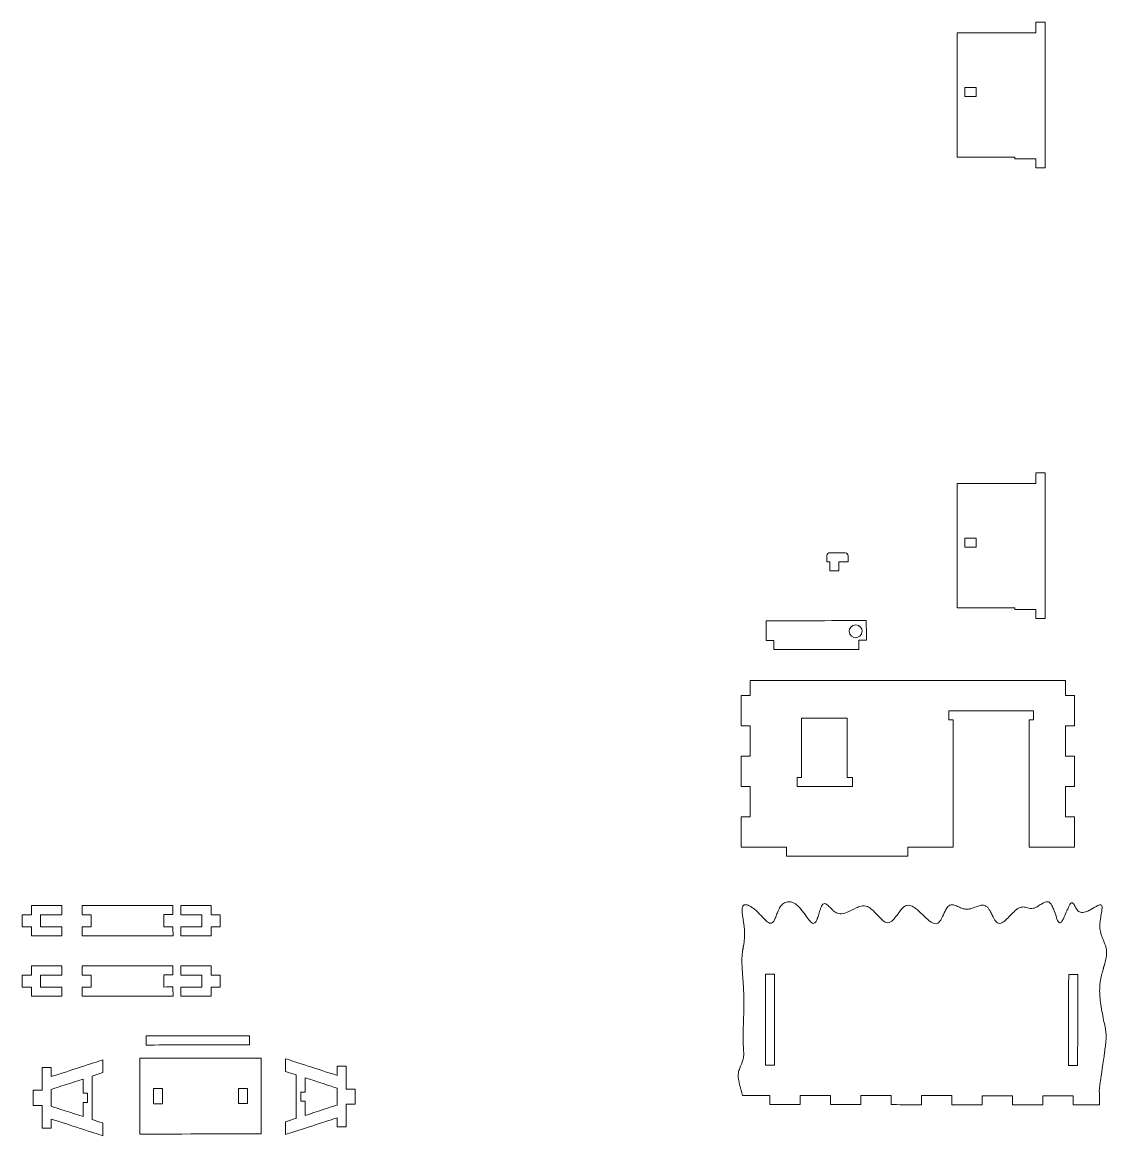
# Model space of a CAD drawing. Header units: millimetres. Extents: x -5059 to 5976, y -2595 to 3315.
# Drawn here: x 2700 to 3416, y 2581 to 3315 of the extents above; entities that cross this region are included whole.
import ezdxf

# ---------------------------------------------------------------- set-up
doc = ezdxf.new("R2010")
doc.units = ezdxf.units.MM
doc.header["$MEASUREMENT"] = 0
doc.layers.add('Make2D$visible$lines', color=7, linetype='Continuous')

msp = doc.modelspace()

# ---------------------------------------------------------------- linework, layer by layer
at = {"layer": 'Make2D$visible$lines', "color": 18, "lineweight": 9}
for points in [[(3368.9168, 3307.922), (3368.9168, 3310.2553), (3368.9168, 3313.7553), (3368.9168, 3314.922)], [(3368.9168, 3314.922), (3370.9129, 3314.922), (3373.907, 3314.922), (3374.905, 3314.922)], [(3374.9168, 3218.922), (3374.9168, 3250.922), (3374.9168, 3298.922), (3374.9168, 3314.922)], [(3368.9051, 3307.922), (3351.5757, 3307.922), (3325.5816, 3307.922), (3316.9169, 3307.922)], [(3316.9169, 3307.922), (3316.9169, 3280.5887), (3316.9169, 3239.5887), (3316.9169, 3225.922)], [(3329.5229, 3271.922), (3326.9876, 3271.922), (3323.1846, 3271.922), (3321.9169, 3271.922)], [(3321.9169, 3271.922), (3321.9169, 3269.922), (3321.9169, 3266.922), (3321.9169, 3265.922)], [(3329.5346, 3265.922), (3329.5346, 3267.922), (3329.5346, 3270.922), (3329.5346, 3271.922)], [(3321.9169, 3265.922), (3324.4522, 3265.922), (3328.2552, 3265.922), (3329.5229, 3265.922)], [(3316.9169, 3225.922), (3329.5796, 3225.922), (3348.5737, 3225.922), (3354.9051, 3225.922)], [(3354.9169, 3224.922), (3354.9169, 3225.2553), (3354.9169, 3225.7553), (3354.9169, 3225.922)], [(3368.9051, 3224.922), (3364.2423, 3224.922), (3357.2482, 3224.922), (3354.9169, 3224.922)], [(3368.9168, 3218.922), (3368.9168, 3220.922), (3368.9168, 3223.922), (3368.9168, 3224.922)], [(3374.905, 3218.922), (3372.909, 3218.922), (3369.9149, 3218.922), (3368.9168, 3218.922)], [(3368.9168, 3010.7222), (3368.9168, 3013.0555), (3368.9168, 3016.5555), (3368.9168, 3017.7222)], [(3368.9168, 3017.7222), (3370.9129, 3017.7222), (3373.907, 3017.7222), (3374.905, 3017.7222)], [(3374.9168, 2921.7222), (3374.9168, 2953.7222), (3374.9168, 3001.7222), (3374.9168, 3017.7222)], [(3368.9051, 3010.7222), (3351.5757, 3010.7222), (3325.5816, 3010.7222), (3316.9169, 3010.7222)], [(3316.9169, 3010.7222), (3316.9169, 2983.3888), (3316.9169, 2942.3888), (3316.9169, 2928.7222)], [(3329.5229, 2974.7222), (3326.9876, 2974.7222), (3323.1846, 2974.7222), (3321.9169, 2974.7222)], [(3321.9169, 2974.7222), (3321.9169, 2972.7222), (3321.9169, 2969.7222), (3321.9169, 2968.7222)], [(3329.5346, 2968.7222), (3329.5346, 2970.7222), (3329.5346, 2973.7222), (3329.5346, 2974.7222)], [(3321.9169, 2968.7222), (3324.4522, 2968.7222), (3328.2552, 2968.7222), (3329.5229, 2968.7222)], [(3230.949, 2963.0369), (3230.9464, 2964.3703), (3232.2784, 2965.0395), (3232.945, 2965.0408)], [(3230.949, 2963.0369), (3230.9516, 2961.7036), (3230.9555, 2959.7036), (3230.9568, 2959.0369)], [(3242.945, 2965.0605), (3239.6117, 2965.0539), (3234.6117, 2965.0441), (3232.945, 2965.0408)], [(3242.945, 2965.0605), (3244.2784, 2965.0631), (3244.9476, 2963.731), (3244.9489, 2963.0644)], [(3244.9568, 2959.0644), (3244.9542, 2960.3977), (3244.9503, 2962.3977), (3244.9489, 2963.0644)], [(3230.9568, 2959.0369), (3231.6235, 2959.0382), (3232.6235, 2959.0402), (3232.9568, 2959.0409)], [(3232.9568, 2959.0409), (3232.9607, 2957.0409), (3232.9666, 2954.0409), (3232.9686, 2953.0409)], [(3232.9686, 2953.0409), (3234.9686, 2953.0448), (3237.9686, 2953.0507), (3238.9686, 2953.0526)], [(3238.9568, 2959.0526), (3240.9568, 2959.0565), (3243.9568, 2959.0624), (3244.9568, 2959.0644)], [(3238.9686, 2953.0526), (3238.9646, 2955.0526), (3238.9588, 2958.0526), (3238.9568, 2959.0526)], [(3316.9169, 2928.7222), (3329.5796, 2928.7222), (3348.5737, 2928.7222), (3354.9051, 2928.7222)], [(3354.9169, 2927.7222), (3354.9169, 2928.0555), (3354.9169, 2928.5555), (3354.9169, 2928.7222)], [(3368.9051, 2927.7222), (3364.2423, 2927.7222), (3357.2482, 2927.7222), (3354.9169, 2927.7222)], [(3368.9168, 2921.7222), (3368.9168, 2923.7222), (3368.9168, 2926.7222), (3368.9168, 2927.7222)], [(3257.005, 2920.3257), (3235.0051, 2920.2825), (3202.0051, 2920.2178), (3191.0052, 2920.1962)], [(3191.0052, 2920.1962), (3191.0137, 2915.8629), (3191.0264, 2909.3629), (3191.0307, 2907.1962)], [(3257.0305, 2907.3257), (3257.022, 2911.659), (3257.0093, 2918.159), (3257.005, 2920.3257)], [(3374.905, 2921.7222), (3372.909, 2921.7222), (3369.9149, 2921.7222), (3368.9168, 2921.7222)], [(3191.0307, 2907.1962), (3192.6973, 2907.1995), (3195.1973, 2907.2044), (3196.0306, 2907.2061)], [(3196.0306, 2907.2061), (3196.0346, 2905.2061), (3196.0405, 2902.2061), (3196.0424, 2901.2061)], [(3196.0424, 2901.2061), (3214.709, 2901.2427), (3242.709, 2901.2976), (3252.0423, 2901.3159)], [(3252.0305, 2907.3159), (3253.6972, 2907.3192), (3256.1972, 2907.3241), (3257.0305, 2907.3257)], [(3252.0423, 2901.3159), (3252.0384, 2903.3159), (3252.0325, 2906.3159), (3252.0305, 2907.3159)], [(3180.3461, 2870.862), (3180.3461, 2874.1953), (3180.3461, 2879.1953), (3180.3461, 2880.862)], [(3180.3461, 2880.862), (3249.6753, 2880.862), (3353.6693, 2880.862), (3388.3339, 2880.862)], [(3388.3457, 2880.862), (3388.3457, 2877.5286), (3388.3457, 2872.5286), (3388.3457, 2870.862)], [(3174.3461, 2870.862), (3176.3461, 2870.862), (3179.3461, 2870.862), (3180.3461, 2870.862)], [(3174.3461, 2850.862), (3174.3461, 2857.5286), (3174.3461, 2867.5286), (3174.3461, 2870.862)], [(3388.3457, 2870.862), (3390.3457, 2870.862), (3393.3457, 2870.862), (3394.3457, 2870.862)], [(3394.3457, 2870.862), (3394.3457, 2864.1953), (3394.3457, 2854.1953), (3394.3457, 2850.862)], [(3367.3457, 2860.862), (3348.6791, 2860.862), (3320.6791, 2860.862), (3311.3458, 2860.862)], [(3311.3458, 2860.862), (3311.3458, 2858.862), (3311.3458, 2855.862), (3311.3458, 2854.862)], [(3367.3457, 2854.862), (3367.3457, 2856.862), (3367.3457, 2859.862), (3367.3457, 2860.862)], [(3180.3461, 2850.862), (3178.3461, 2850.862), (3175.3461, 2850.862), (3174.3461, 2850.862)], [(3180.3461, 2830.862), (3180.3461, 2837.5286), (3180.3461, 2847.5286), (3180.3461, 2850.862)], [(3244.3342, 2855.862), (3234.3381, 2855.862), (3219.344, 2855.862), (3214.346, 2855.862)], [(3214.346, 2855.862), (3214.346, 2842.862), (3214.346, 2823.362), (3214.346, 2816.862)], [(3244.3459, 2816.862), (3244.3459, 2829.862), (3244.3459, 2849.362), (3244.3459, 2855.862)], [(3311.3458, 2854.862), (3312.3458, 2854.862), (3313.8458, 2854.862), (3314.3458, 2854.862)], [(3314.3458, 2854.862), (3314.3458, 2826.862), (3314.3458, 2784.862), (3314.3458, 2770.862)], [(3364.3457, 2770.862), (3364.3457, 2798.862), (3364.3457, 2840.862), (3364.3457, 2854.862)], [(3364.3457, 2854.862), (3365.3457, 2854.862), (3366.8457, 2854.862), (3367.3457, 2854.862)], [(3394.3339, 2850.862), (3392.3378, 2850.862), (3389.3437, 2850.862), (3388.3457, 2850.862)], [(3388.3457, 2850.862), (3388.3457, 2844.1953), (3388.3457, 2834.1953), (3388.3457, 2830.862)], [(3174.3461, 2830.862), (3176.3461, 2830.862), (3179.3461, 2830.862), (3180.3461, 2830.862)], [(3174.3461, 2810.862), (3174.3461, 2817.5286), (3174.3461, 2827.5286), (3174.3461, 2830.862)], [(3388.3457, 2830.862), (3390.3457, 2830.862), (3393.3457, 2830.862), (3394.3457, 2830.862)], [(3394.3457, 2830.862), (3394.3457, 2824.1953), (3394.3457, 2814.1953), (3394.3457, 2810.862)], [(3211.346, 2816.862), (3211.346, 2814.862), (3211.346, 2811.862), (3211.346, 2810.862)], [(3214.3342, 2816.862), (3213.3382, 2816.862), (3211.844, 2816.862), (3211.346, 2816.862)], [(3247.8899, 2816.862), (3246.7086, 2816.862), (3244.9366, 2816.862), (3244.3459, 2816.862)], [(3247.9016, 2810.862), (3247.9016, 2812.862), (3247.9016, 2815.862), (3247.9016, 2816.862)], [(3180.3461, 2810.862), (3178.3461, 2810.862), (3175.3461, 2810.862), (3174.3461, 2810.862)], [(3180.3461, 2790.862), (3180.3461, 2797.5286), (3180.3461, 2807.5286), (3180.3461, 2810.862)], [(3211.346, 2810.862), (3223.5273, 2810.862), (3241.7992, 2810.862), (3247.8899, 2810.862)], [(3394.3339, 2810.862), (3392.3378, 2810.862), (3389.3437, 2810.862), (3388.3457, 2810.862)], [(3388.3457, 2810.862), (3388.3457, 2804.1953), (3388.3457, 2794.1953), (3388.3457, 2790.862)], [(3174.3461, 2790.862), (3176.3461, 2790.862), (3179.3461, 2790.862), (3180.3461, 2790.862)], [(3174.3461, 2770.862), (3174.3461, 2777.5286), (3174.3461, 2787.5286), (3174.3461, 2790.862)], [(3388.3457, 2790.862), (3390.3457, 2790.862), (3393.3457, 2790.862), (3394.3457, 2790.862)], [(3394.3457, 2790.862), (3394.3457, 2784.1953), (3394.3457, 2774.1953), (3394.3457, 2770.862)], [(3204.346, 2770.862), (3194.346, 2770.862), (3179.3461, 2770.862), (3174.3461, 2770.862)], [(3204.346, 2764.862), (3204.346, 2766.862), (3204.346, 2769.862), (3204.346, 2770.862)], [(3284.3459, 2770.862), (3284.3459, 2768.862), (3284.3459, 2765.862), (3284.3459, 2764.862)], [(3314.3458, 2770.862), (3304.3458, 2770.862), (3289.3459, 2770.862), (3284.3459, 2770.862)], [(3394.3339, 2770.862), (3384.3378, 2770.862), (3369.3437, 2770.862), (3364.3457, 2770.862)], [(3284.3459, 2764.862), (3257.6792, 2764.862), (3217.6793, 2764.862), (3204.346, 2764.862)], [(2726.1117, 2732.352), (2719.4451, 2732.352), (2709.4451, 2732.352), (2706.1117, 2732.352)], [(2706.1117, 2732.352), (2706.1117, 2730.352), (2706.1117, 2727.352), (2706.1117, 2726.352)], [(2726.1117, 2726.352), (2726.1117, 2728.352), (2726.1117, 2731.352), (2726.1117, 2732.352)], [(2799.5337, 2732.4579), (2779.5338, 2732.4186), (2749.5338, 2732.3598), (2739.5338, 2732.3402)], [(2739.5338, 2732.3402), (2739.5378, 2730.3402), (2739.5436, 2727.3402), (2739.5456, 2726.3402)], [(2799.5455, 2726.4579), (2799.5416, 2728.4579), (2799.5357, 2731.4579), (2799.5337, 2732.4579)], [(2804.6604, 2726.352), (2804.6604, 2728.352), (2804.6604, 2731.352), (2804.6604, 2732.352)], [(2804.6604, 2732.352), (2811.327, 2732.352), (2821.327, 2732.352), (2824.6604, 2732.352)], [(2824.6604, 2732.352), (2824.6604, 2730.352), (2824.6604, 2727.352), (2824.6604, 2726.352)], [(2706.1117, 2726.352), (2704.1117, 2726.352), (2701.1117, 2726.352), (2700.1117, 2726.352)], [(2700.1117, 2726.352), (2700.1117, 2723.6853), (2700.1117, 2719.6853), (2700.1117, 2718.352)], [(2712.1117, 2718.352), (2712.1117, 2721.0186), (2712.1117, 2725.0186), (2712.1117, 2726.352)], [(2712.1117, 2726.352), (2716.7784, 2726.352), (2723.7784, 2726.352), (2726.1117, 2726.352)], [(2745.5456, 2726.352), (2743.5456, 2726.348), (2740.5456, 2726.3422), (2739.5456, 2726.3402)], [(2745.5613, 2718.352), (2745.556, 2721.0186), (2745.5482, 2725.0186), (2745.5456, 2726.352)], [(2799.5455, 2726.4579), (2797.5455, 2726.454), (2794.5455, 2726.4481), (2793.5455, 2726.4461)], [(2793.5455, 2726.4461), (2793.5507, 2723.7795), (2793.5586, 2719.7795), (2793.5612, 2718.4461)], [(2818.6604, 2726.352), (2813.9937, 2726.352), (2806.9937, 2726.352), (2804.6604, 2726.352)], [(2818.6604, 2718.352), (2818.6604, 2721.0186), (2818.6604, 2725.0186), (2818.6604, 2726.352)], [(2824.6604, 2726.352), (2826.6604, 2726.352), (2829.6604, 2726.352), (2830.6604, 2726.352)], [(2830.6604, 2726.352), (2830.6604, 2723.6853), (2830.6604, 2719.6853), (2830.6604, 2718.352)], [(2700.1117, 2718.352), (2702.1117, 2718.352), (2705.1117, 2718.352), (2706.1117, 2718.352)], [(2706.1117, 2718.352), (2706.1117, 2716.352), (2706.1117, 2713.352), (2706.1117, 2712.352)], [(2726.1117, 2718.352), (2721.4451, 2718.352), (2714.4451, 2718.352), (2712.1117, 2718.352)], [(2726.1117, 2712.352), (2726.1117, 2714.352), (2726.1117, 2717.352), (2726.1117, 2718.352)], [(2739.5613, 2718.3402), (2741.5613, 2718.3441), (2744.5613, 2718.35), (2745.5613, 2718.352)], [(2739.5613, 2718.3402), (2739.5652, 2716.3402), (2739.5711, 2713.3402), (2739.5731, 2712.3402)], [(2793.5612, 2718.4461), (2795.5612, 2718.45), (2798.5612, 2718.4559), (2799.5612, 2718.4579)], [(2799.5729, 2712.4579), (2799.569, 2714.4579), (2799.5631, 2717.4579), (2799.5612, 2718.4579)], [(2804.6604, 2712.352), (2804.6604, 2714.352), (2804.6604, 2717.352), (2804.6604, 2718.352)], [(2804.6604, 2718.352), (2809.327, 2718.352), (2816.327, 2718.352), (2818.6604, 2718.352)], [(2830.6604, 2718.352), (2828.6604, 2718.352), (2825.6604, 2718.352), (2824.6604, 2718.352)], [(2824.6604, 2718.352), (2824.6604, 2716.352), (2824.6604, 2713.352), (2824.6604, 2712.352)], [(2706.1117, 2712.352), (2712.7784, 2712.352), (2722.7784, 2712.352), (2726.1117, 2712.352)], [(2739.5731, 2712.3402), (2759.573, 2712.3795), (2789.573, 2712.4383), (2799.5729, 2712.4579)], [(2824.6604, 2712.352), (2817.9937, 2712.352), (2807.9937, 2712.352), (2804.6604, 2712.352)], [(3175.4171, 2702.4001), (3175.674, 2703.8841), (3176.0553, 2706.1108), (3176.1817, 2706.8532)], [(3175.9938, 2705.7176), (3175.7941, 2704.6131), (3175.5095, 2702.9537), (3175.4171, 2702.4001)], [(2726.1117, 2692.576), (2719.4451, 2692.576), (2709.4451, 2692.576), (2706.1117, 2692.576)], [(2706.1117, 2692.576), (2706.1117, 2690.576), (2706.1117, 2687.576), (2706.1117, 2686.576)], [(2726.1117, 2686.576), (2726.1117, 2688.576), (2726.1117, 2691.576), (2726.1117, 2692.576)], [(2799.5337, 2692.6819), (2779.5338, 2692.6427), (2749.5338, 2692.5838), (2739.5338, 2692.5642)], [(2739.5338, 2692.5642), (2739.5378, 2690.5642), (2739.5436, 2687.5642), (2739.5456, 2686.5642)], [(2799.5455, 2686.6819), (2799.5416, 2688.6819), (2799.5357, 2691.6819), (2799.5337, 2692.6819)], [(2804.6604, 2686.576), (2804.6604, 2688.576), (2804.6604, 2691.576), (2804.6604, 2692.576)], [(2804.6604, 2692.576), (2811.327, 2692.576), (2821.327, 2692.576), (2824.6604, 2692.576)], [(2824.6604, 2692.576), (2824.6604, 2690.576), (2824.6604, 2687.576), (2824.6604, 2686.576)], [(3413.0193, 2689.5579), (3413.4781, 2691.1447), (3414.1536, 2693.5284), (3414.3766, 2694.3236)], [(2706.1117, 2686.576), (2704.1117, 2686.576), (2701.1117, 2686.576), (2700.1117, 2686.576)], [(2700.1117, 2686.576), (2700.1117, 2683.9093), (2700.1117, 2679.9093), (2700.1117, 2678.576)], [(2712.1117, 2678.576), (2712.1117, 2681.2427), (2712.1117, 2685.2427), (2712.1117, 2686.576)], [(2712.1117, 2686.576), (2716.7784, 2686.576), (2723.7784, 2686.576), (2726.1117, 2686.576)], [(2745.5456, 2686.576), (2743.5456, 2686.5721), (2740.5456, 2686.5662), (2739.5456, 2686.5642)], [(2745.5613, 2678.576), (2745.556, 2681.2427), (2745.5482, 2685.2427), (2745.5456, 2686.576)], [(2799.5455, 2686.6819), (2797.5455, 2686.678), (2794.5455, 2686.6721), (2793.5455, 2686.6701)], [(2793.5455, 2686.6701), (2793.5507, 2684.0035), (2793.5586, 2680.0035), (2793.5612, 2678.6702)], [(2818.6604, 2686.576), (2813.9937, 2686.576), (2806.9937, 2686.576), (2804.6604, 2686.576)], [(2818.6604, 2678.576), (2818.6604, 2681.2427), (2818.6604, 2685.2427), (2818.6604, 2686.576)], [(2824.6604, 2686.576), (2826.6604, 2686.576), (2829.6604, 2686.576), (2830.6604, 2686.576)], [(2830.6604, 2686.576), (2830.6604, 2683.9093), (2830.6604, 2679.9093), (2830.6604, 2678.576)], [(3190.4315, 2627.1939), (3190.4592, 2647.1937), (3190.5008, 2677.1934), (3190.5147, 2687.1933)], [(3190.5147, 2687.1933), (3192.5119, 2687.1905), (3195.5078, 2687.1864), (3196.5064, 2687.185)], [(3196.5147, 2687.185), (3196.487, 2667.1852), (3196.4454, 2637.1854), (3196.4315, 2627.1855)], [(3390.4311, 2626.9165), (3390.4589, 2646.9163), (3390.5005, 2676.916), (3390.5143, 2686.9159)], [(3390.5143, 2686.9159), (3392.5116, 2686.9132), (3395.5074, 2686.909), (3396.506, 2686.9076)], [(3396.5143, 2686.9076), (3396.4866, 2666.9078), (3396.445, 2636.9081), (3396.4311, 2626.9082)], [(2700.1117, 2678.576), (2702.1117, 2678.576), (2705.1117, 2678.576), (2706.1117, 2678.576)], [(2706.1117, 2678.576), (2706.1117, 2676.576), (2706.1117, 2673.576), (2706.1117, 2672.576)], [(2726.1117, 2678.576), (2721.4451, 2678.576), (2714.4451, 2678.576), (2712.1117, 2678.576)], [(2726.1117, 2672.576), (2726.1117, 2674.576), (2726.1117, 2677.576), (2726.1117, 2678.576)], [(2739.5613, 2678.5642), (2741.5613, 2678.5682), (2744.5613, 2678.574), (2745.5613, 2678.576)], [(2739.5613, 2678.5642), (2739.5652, 2676.5642), (2739.5711, 2673.5642), (2739.5731, 2672.5643)], [(2793.5612, 2678.6702), (2795.5612, 2678.6741), (2798.5612, 2678.68), (2799.5612, 2678.6819)], [(2799.5729, 2672.6819), (2799.569, 2674.6819), (2799.5631, 2677.6819), (2799.5612, 2678.6819)], [(2804.6604, 2672.576), (2804.6604, 2674.576), (2804.6604, 2677.576), (2804.6604, 2678.576)], [(2804.6604, 2678.576), (2809.327, 2678.576), (2816.327, 2678.576), (2818.6604, 2678.576)], [(2830.6604, 2678.576), (2828.6604, 2678.576), (2825.6604, 2678.576), (2824.6604, 2678.576)], [(2824.6604, 2678.576), (2824.6604, 2676.576), (2824.6604, 2673.576), (2824.6604, 2672.576)], [(2706.1117, 2672.576), (2712.7784, 2672.576), (2722.7784, 2672.576), (2726.1117, 2672.576)], [(2739.5731, 2672.5643), (2759.573, 2672.6035), (2789.573, 2672.6623), (2799.5729, 2672.6819)], [(2824.6604, 2672.576), (2817.9937, 2672.576), (2807.9937, 2672.576), (2804.6604, 2672.576)], [(2781.9523, 2646.405), (2804.6189, 2646.4495), (2838.6189, 2646.5162), (2849.9522, 2646.5384)], [(2781.9641, 2640.405), (2781.9602, 2642.405), (2781.9543, 2645.405), (2781.9523, 2646.405)], [(2849.964, 2640.5384), (2849.96, 2642.5384), (2849.9542, 2645.5384), (2849.9522, 2646.5384)], [(2849.964, 2640.5384), (2827.2973, 2640.494), (2793.2974, 2640.4273), (2781.9641, 2640.405)], [(2719.2596, 2619.5838), (2730.593, 2623.2505), (2747.593, 2628.7505), (2753.2596, 2630.5838)], [(2753.2596, 2630.5838), (2753.2596, 2627.781), (2753.2596, 2623.5769), (2753.2596, 2622.1755)], [(2857.6735, 2631.8203), (2831.0068, 2631.768), (2791.0069, 2631.6896), (2777.6736, 2631.6634)], [(2777.6736, 2631.6634), (2777.7063, 2614.9968), (2777.7553, 2589.9968), (2777.7717, 2581.6635)], [(2857.7715, 2581.8204), (2857.7388, 2598.4871), (2857.6898, 2623.487), (2857.6735, 2631.8203)], [(2907.804, 2620.3779), (2896.4707, 2624.0446), (2879.4707, 2629.5446), (2873.804, 2631.3779)], [(2873.804, 2631.3779), (2873.804, 2628.5752), (2873.804, 2624.371), (2873.804, 2622.9697)], [(3414.1775, 2635.5072), (3413.2845, 2629.2835), (3411.942, 2619.9484), (3411.4939, 2616.8368)], [(2713.2596, 2610.5838), (2713.2596, 2615.5838), (2713.2596, 2623.0838), (2713.2596, 2625.5838)], [(2713.2596, 2625.5838), (2715.2596, 2625.5838), (2718.2596, 2625.5838), (2719.2596, 2625.5838)], [(2719.2596, 2625.5838), (2719.2596, 2623.5838), (2719.2596, 2620.5838), (2719.2596, 2619.5838)], [(2753.2596, 2622.1755), (2750.9263, 2621.4206), (2747.4263, 2620.2883), (2746.2596, 2619.9108)], [(2873.804, 2622.9697), (2876.1374, 2622.2148), (2879.6374, 2621.0824), (2880.804, 2620.705)], [(2913.804, 2626.3779), (2911.804, 2626.3779), (2908.804, 2626.3779), (2907.804, 2626.3779)], [(2907.804, 2626.3779), (2907.804, 2624.3779), (2907.804, 2621.3779), (2907.804, 2620.3779)], [(2913.804, 2611.3779), (2913.804, 2616.3779), (2913.804, 2623.8779), (2913.804, 2626.3779)], [(3196.4232, 2627.185), (3194.4259, 2627.1878), (3191.4301, 2627.192), (3190.4315, 2627.1933)], [(3396.4228, 2626.9077), (3394.4256, 2626.9104), (3391.4297, 2626.9146), (3390.4311, 2626.916)], [(2740.2596, 2617.9697), (2733.2596, 2615.705), (2722.7596, 2612.3079), (2719.2596, 2611.1756)], [(2740.2596, 2608.5838), (2740.2596, 2611.7125), (2740.2596, 2616.4054), (2740.2596, 2617.9697)], [(2746.2596, 2619.9108), (2746.2596, 2610.3595), (2746.2596, 2596.0325), (2746.2596, 2591.2568)], [(2880.804, 2620.705), (2880.804, 2611.1536), (2880.804, 2596.8266), (2880.804, 2592.051)], [(2886.804, 2609.378), (2886.804, 2612.5066), (2886.804, 2617.1995), (2886.804, 2618.7638)], [(2886.804, 2618.7638), (2893.804, 2616.4991), (2904.304, 2613.102), (2907.804, 2611.9697)], [(2707.2596, 2600.5839), (2707.2596, 2603.9172), (2707.2596, 2608.9172), (2707.2596, 2610.5838)], [(2707.2596, 2610.5838), (2709.2596, 2610.5838), (2712.2596, 2610.5838), (2713.2596, 2610.5838)], [(2719.2596, 2611.1756), (2719.2596, 2607.4478), (2719.2596, 2601.856), (2719.2596, 2599.9921)], [(2743.2596, 2608.5838), (2742.2596, 2608.5838), (2740.7596, 2608.5838), (2740.2596, 2608.5838)], [(2743.2596, 2602.5839), (2743.2596, 2604.5838), (2743.2596, 2607.5838), (2743.2596, 2608.5838)], [(2792.7128, 2611.6929), (2790.7128, 2611.6889), (2787.7128, 2611.6831), (2786.7128, 2611.6811)], [(2786.7128, 2611.6811), (2786.7194, 2608.3478), (2786.7292, 2603.3478), (2786.7324, 2601.6811)], [(2792.7324, 2601.6929), (2792.7259, 2605.0262), (2792.7161, 2610.0262), (2792.7128, 2611.6929)], [(2848.7127, 2611.8027), (2846.7127, 2611.7988), (2843.7127, 2611.7929), (2842.7127, 2611.7909)], [(2842.7127, 2611.7909), (2842.7193, 2608.4576), (2842.7291, 2603.4576), (2842.7323, 2601.791)], [(2848.7323, 2601.8027), (2848.7258, 2605.1361), (2848.716, 2610.136), (2848.7127, 2611.8027)], [(2883.804, 2603.378), (2883.804, 2605.378), (2883.804, 2608.378), (2883.804, 2609.378)], [(2883.804, 2609.378), (2884.804, 2609.378), (2886.304, 2609.378), (2886.804, 2609.378)], [(2907.804, 2611.9697), (2907.804, 2608.2419), (2907.804, 2602.6501), (2907.804, 2600.7862)], [(2919.804, 2611.3779), (2917.804, 2611.3779), (2914.804, 2611.3779), (2913.804, 2611.3779)], [(2919.804, 2601.378), (2919.804, 2604.7113), (2919.804, 2609.7113), (2919.804, 2611.3779)], [(3175.2685, 2607.2144), (3181.3108, 2607.206), (3190.3743, 2607.1934), (3193.3954, 2607.1892)], [(3193.4038, 2607.1892), (3193.401, 2605.1892), (3193.3968, 2602.1892), (3193.3954, 2601.1892)], [(3213.3954, 2601.162), (3213.3982, 2603.1618), (3213.4023, 2606.1616), (3213.4037, 2607.1615)], [(3213.4037, 2607.1615), (3220.0704, 2607.1522), (3230.0704, 2607.1384), (3233.4037, 2607.1337)], [(3233.4037, 2607.1337), (3233.4009, 2605.1337), (3233.3967, 2602.1337), (3233.3954, 2601.1337)], [(3253.3953, 2601.1065), (3253.3981, 2603.1063), (3253.4023, 2606.1061), (3253.4036, 2607.106)], [(3253.4036, 2607.106), (3260.0703, 2607.0968), (3270.0703, 2607.0829), (3273.4036, 2607.0783)], [(3273.4036, 2607.0783), (3273.4008, 2605.0783), (3273.3967, 2602.0783), (3273.3953, 2601.0783)], [(3293.3952, 2601.051), (3293.398, 2603.0509), (3293.4022, 2606.0506), (3293.4036, 2607.0505)], [(3293.4036, 2607.0505), (3300.0702, 2607.0413), (3310.0702, 2607.0274), (3313.4035, 2607.0228)], [(3313.4035, 2607.0228), (3313.4008, 2605.0228), (3313.3966, 2602.0228), (3313.3952, 2601.0228)], [(3333.3952, 2600.9956), (3333.3979, 2602.9954), (3333.4021, 2605.9951), (3333.4035, 2606.9951)], [(3333.4035, 2606.9951), (3340.0701, 2606.9858), (3350.0701, 2606.9719), (3353.4034, 2606.9673)], [(3353.4034, 2606.9673), (3353.4007, 2604.9673), (3353.3965, 2601.9673), (3353.3951, 2600.9673)], [(3373.3951, 2600.9401), (3373.3979, 2602.9399), (3373.402, 2605.9397), (3373.4034, 2606.9396)], [(3373.4034, 2606.9396), (3380.0701, 2606.9303), (3390.07, 2606.9165), (3393.4034, 2606.9118)], [(3393.4034, 2606.9118), (3393.4006, 2604.9118), (3393.3964, 2601.9119), (3393.3951, 2600.9119)], [(2707.2596, 2600.5839), (2709.2596, 2600.5839), (2712.2596, 2600.5839), (2713.2596, 2600.5839)], [(2713.2596, 2600.5839), (2713.2596, 2595.5839), (2713.2596, 2588.0839), (2713.2596, 2585.5839)], [(2740.2596, 2593.198), (2733.2596, 2595.4627), (2722.7596, 2598.8598), (2719.2596, 2599.9921)], [(2743.2596, 2602.5839), (2742.2596, 2602.5839), (2740.7596, 2602.5839), (2740.2596, 2602.5839)], [(2740.2596, 2602.5839), (2740.2596, 2599.4552), (2740.2596, 2594.7623), (2740.2596, 2593.198)], [(2786.7324, 2601.6811), (2788.7324, 2601.685), (2791.7324, 2601.6909), (2792.7324, 2601.6929)], [(2842.7323, 2601.791), (2844.7323, 2601.7949), (2847.7323, 2601.8008), (2848.7323, 2601.8027)], [(2883.804, 2603.378), (2884.804, 2603.378), (2886.304, 2603.378), (2886.804, 2603.378)], [(2886.804, 2603.378), (2886.804, 2600.2494), (2886.804, 2595.5564), (2886.804, 2593.9921)], [(2886.804, 2593.9921), (2893.804, 2596.2568), (2904.304, 2599.6539), (2907.804, 2600.7862)], [(2913.804, 2601.378), (2913.804, 2596.378), (2913.804, 2588.878), (2913.804, 2586.378)], [(2919.804, 2601.378), (2917.804, 2601.378), (2914.804, 2601.378), (2913.804, 2601.378)], [(3213.3871, 2601.1615), (3206.7232, 2601.1707), (3196.7274, 2601.1846), (3193.3954, 2601.1892)], [(3253.387, 2601.106), (3246.7231, 2601.1153), (3236.7273, 2601.1291), (3233.3954, 2601.1337)], [(3293.3869, 2601.0505), (3286.723, 2601.0598), (3276.7272, 2601.0736), (3273.3953, 2601.0783)], [(3333.3868, 2600.9951), (3326.723, 2601.0043), (3316.7271, 2601.0182), (3313.3952, 2601.0228)], [(3373.3868, 2600.9396), (3366.7229, 2600.9488), (3356.7271, 2600.9627), (3353.3951, 2600.9673)], [(3393.3951, 2600.9119), (3399.2284, 2600.9038), (3407.9784, 2600.8916), (3410.895, 2600.8876)], [(2907.804, 2592.378), (2896.4707, 2588.7113), (2879.4707, 2583.2113), (2873.804, 2581.378)], [(2907.804, 2586.378), (2907.804, 2588.378), (2907.804, 2591.378), (2907.804, 2592.378)], [(2713.2596, 2585.5839), (2715.2596, 2585.5839), (2718.2596, 2585.5839), (2719.2596, 2585.5839)], [(2719.2596, 2591.5839), (2730.593, 2587.9172), (2747.593, 2582.4172), (2753.2596, 2580.5839)], [(2719.2596, 2585.5839), (2719.2596, 2587.5839), (2719.2596, 2590.5839), (2719.2596, 2591.5839)], [(2753.2596, 2588.9921), (2750.9263, 2589.747), (2747.4263, 2590.8794), (2746.2596, 2591.2568)], [(2753.2596, 2580.5839), (2753.2596, 2583.3866), (2753.2596, 2587.5908), (2753.2596, 2588.9921)], [(2873.804, 2589.7863), (2876.1374, 2590.5412), (2879.6374, 2591.6735), (2880.804, 2592.051)], [(2873.804, 2581.378), (2873.804, 2584.1808), (2873.804, 2588.3849), (2873.804, 2589.7863)], [(2913.804, 2586.378), (2911.804, 2586.378), (2908.804, 2586.378), (2907.804, 2586.378)], [(2777.7717, 2581.6635), (2804.4383, 2581.7158), (2844.4382, 2581.7943), (2857.7715, 2581.8204)]]:
    msp.add_open_spline(points, degree=3, dxfattribs=at)
for points, knots in [([(3250.0103, 2917.6119), (3247.1437, 2917.6063), (3245.716, 2914.7369), (3245.7188, 2913.3035), (3245.7188, 2913.3035), (3245.7244, 2910.4369), (3248.5939, 2909.0092), (3250.0272, 2909.012)], [0, 0, 0, 0, 0.33333333, 0.33333333, 0.33333333, 0.33333333, 1, 1, 1, 1]), ([(3250.0103, 2917.6119), (3252.877, 2917.6176), (3254.316, 2914.7537), (3254.3188, 2913.3204), (3254.3188, 2913.3204), (3254.3244, 2910.4537), (3251.4605, 2909.0148), (3250.0272, 2909.012)], [0, 0, 0, 0, 0.33333333, 0.33333333, 0.33333333, 0.33333333, 1, 1, 1, 1]), ([(3414.1775, 2635.5072), (3414.3748, 2636.917), (3414.5684, 2638.3276), (3414.7448, 2639.7401), (3414.7448, 2639.7401), (3414.8808, 2640.8289), (3415.0067, 2641.9189), (3415.0995, 2643.0129), (3415.0995, 2643.0129), (3415.2387, 2644.654), (3415.3036, 2646.3039), (3415.1829, 2647.9445), (3415.1829, 2647.9445), (3415.1062, 2648.9865), (3414.9547, 2650.0248), (3414.7755, 2651.056), (3414.7755, 2651.056), (3414.4984, 2652.6502), (3414.1554, 2654.2277), (3413.8183, 2655.8082), (3413.8183, 2655.8082), (3413.4434, 2657.5661), (3413.0759, 2659.3277), (3412.7362, 2661.0935), (3412.7362, 2661.0935), (3412.3462, 2663.1206), (3411.9928, 2665.1532), (3411.6989, 2667.1969), (3411.6989, 2667.1969), (3411.2155, 2670.5596), (3410.8934, 2673.9522), (3410.9681, 2677.3467), (3410.9681, 2677.3467), (3411.0115, 2679.3198), (3411.189, 2681.2935), (3411.5249, 2683.2388), (3411.5249, 2683.2388), (3411.7745, 2684.6838), (3412.1115, 2686.1132), (3412.4788, 2687.5331), (3412.4788, 2687.5331), (3412.8237, 2688.8661), (3413.1952, 2690.1909), (3413.5761, 2691.5135), (3413.5761, 2691.5135), (3414.0458, 2693.144), (3414.5298, 2694.7713), (3414.9085, 2696.4281), (3414.9085, 2696.4281), (3415.3375, 2698.3053), (3415.6314, 2700.2203), (3415.5377, 2702.1412), (3415.5377, 2702.1412), (3415.4908, 2703.1037), (3415.3466, 2704.0676), (3415.0961, 2704.9981), (3415.0961, 2704.9981), (3414.9202, 2705.6517), (3414.6919, 2706.2888), (3414.4477, 2706.9199), (3414.4477, 2706.9199), (3413.9225, 2708.277), (3413.3241, 2709.606), (3412.7881, 2710.9592), (3412.7881, 2710.9592), (3412.5009, 2711.6846), (3412.2315, 2712.417), (3411.9977, 2713.1616), (3411.9977, 2713.1616), (3411.5784, 2714.4965), (3411.2732, 2715.8709), (3411.1421, 2717.2617), (3411.1421, 2717.2617), (3411.0009, 2718.7598), (3411.0618, 2720.2769), (3411.2309, 2721.7746), (3411.2309, 2721.7746), (3411.3346, 2722.6932), (3411.479, 2723.6044), (3411.6338, 2724.515), (3411.6338, 2724.515), (3411.8734, 2725.9238), (3412.138, 2727.331), (3412.3563, 2728.7433), (3412.3563, 2728.7433), (3412.4608, 2729.419), (3412.5547, 2730.0959), (3412.5964, 2730.7838), (3412.5964, 2730.7838), (3412.6261, 2731.2729), (3412.6294, 2731.7676), (3412.4301, 2732.2027), (3412.4301, 2732.2027), (3412.2987, 2732.4894), (3412.0793, 2732.7503), (3411.823, 2732.8742), (3411.823, 2732.8742), (3411.2516, 2733.1501), (3410.4966, 2732.7452), (3409.8044, 2732.3667), (3409.8044, 2732.3667), (3408.0561, 2731.4104), (3406.7087, 2730.622), (3405.116, 2729.7727), (3405.116, 2729.7727), (3404.2533, 2729.3127), (3403.3185, 2728.8348), (3402.3877, 2728.4758), (3402.3877, 2728.4758), (3401.2893, 2728.0521), (3400.1965, 2727.794), (3399.0562, 2727.9123), (3399.0562, 2727.9123), (3398.1652, 2728.0048), (3397.2451, 2728.327), (3396.601, 2728.9562), (3396.601, 2728.9562), (3396.2207, 2729.3277), (3395.9366, 2729.8062), (3395.6523, 2730.2604), (3395.6523, 2730.2604), (3395.354, 2730.7368), (3395.0554, 2731.1864), (3394.7848, 2731.673), (3394.7848, 2731.673), (3394.5355, 2732.1213), (3394.3098, 2732.6011), (3394.0539, 2733.0562), (3394.0539, 2733.0562), (3393.8982, 2733.333), (3393.7313, 2733.6007), (3393.5013, 2733.7991), (3393.5013, 2733.7991), (3393.1959, 2734.0624), (3392.7792, 2734.2038), (3392.424, 2734.1518), (3392.424, 2734.1518), (3391.4779, 2734.0134), (3390.9674, 2732.5041), (3390.4913, 2731.3989), (3390.4913, 2731.3989), (3390.0617, 2730.4017), (3389.6602, 2729.7336), (3389.2725, 2728.8826), (3389.2725, 2728.8826), (3388.726, 2727.6829), (3388.207, 2726.1198), (3387.6428, 2724.8568), (3387.6428, 2724.8568), (3387.2816, 2724.0483), (3386.9019, 2723.3627), (3386.4158, 2722.5159), (3386.4158, 2722.5159), (3386.017, 2721.8212), (3385.5465, 2721.018), (3384.9827, 2720.9708), (3384.9827, 2720.9708), (3384.383, 2720.9206), (3383.6777, 2721.7257), (3383.245, 2722.4778), (3383.245, 2722.4778), (3382.803, 2723.246), (3382.6455, 2723.9588), (3382.4356, 2724.6945), (3382.4356, 2724.6945), (3381.9303, 2726.4657), (3381.1216, 2728.3692), (3380.4195, 2730.1641), (3380.4195, 2730.1641), (3380.0029, 2731.2292), (3379.6238, 2732.256), (3378.9612, 2733.2161), (3378.9612, 2733.2161), (3378.5972, 2733.7437), (3378.1475, 2734.2512), (3377.5972, 2734.5411), (3377.5972, 2734.5411), (3376.9924, 2734.8596), (3376.2661, 2734.9154), (3375.5859, 2734.7811), (3375.5859, 2734.7811), (3374.9981, 2734.665), (3374.4448, 2734.407), (3373.91, 2734.1303), (3373.91, 2734.1303), (3373.0882, 2733.7052), (3372.3101, 2733.2362), (3371.5294, 2732.7542), (3371.5294, 2732.7542), (3370.7217, 2732.2556), (3369.9113, 2731.743), (3369.0569, 2731.3212), (3369.0569, 2731.3212), (3368.4598, 2731.0265), (3367.8413, 2730.776), (3367.1946, 2730.6338), (3367.1946, 2730.6338), (3366.5356, 2730.4889), (3365.8472, 2730.4564), (3365.175, 2730.5351), (3365.175, 2730.5351), (3364.5907, 2730.6035), (3364.0186, 2730.756), (3363.4488, 2730.9052), (3363.4488, 2730.9052), (3362.8802, 2731.0541), (3362.3138, 2731.1998), (3361.7366, 2731.3141), (3361.7366, 2731.3141), (3361.2856, 2731.4035), (3360.8281, 2731.4738), (3360.372, 2731.4733), (3360.372, 2731.4733), (3359.5357, 2731.4725), (3358.7043, 2731.2338), (3357.9402, 2730.8786), (3357.9402, 2730.8786), (3356.6297, 2730.2694), (3355.5172, 2729.3175), (3354.4598, 2728.329), (3354.4598, 2728.329), (3353.2849, 2727.2307), (3352.1779, 2726.0873), (3351.0667, 2724.9413), (3351.0667, 2724.9413), (3350.0513, 2723.8941), (3349.0323, 2722.8447), (3347.8472, 2721.9204), (3347.8472, 2721.9204), (3346.9679, 2721.2345), (3345.997, 2720.6175), (3344.9611, 2720.6466), (3344.9611, 2720.6466), (3344.0263, 2720.6728), (3343.0385, 2721.2253), (3342.4116, 2721.9924), (3342.4116, 2721.9924), (3342.0045, 2722.4906), (3341.7496, 2723.0794), (3341.4464, 2723.6397), (3341.4464, 2723.6397), (3341.1021, 2724.276), (3340.6955, 2724.8754), (3340.3421, 2725.5058), (3340.3421, 2725.5058), (3339.8505, 2726.3829), (3339.4619, 2727.3199), (3338.9782, 2728.2026), (3338.9782, 2728.2026), (3338.6352, 2728.8287), (3338.2443, 2729.4275), (3337.8433, 2730.019), (3337.8433, 2730.019), (3337.4919, 2730.5373), (3337.1327, 2731.0501), (3336.6817, 2731.4865), (3336.6817, 2731.4865), (3336.2458, 2731.9083), (3335.7242, 2732.2589), (3335.1607, 2732.461), (3335.1607, 2732.461), (3334.2001, 2732.8056), (3333.1178, 2732.7188), (3332.1056, 2732.4825), (3332.1056, 2732.4825), (3331.178, 2732.2659), (3330.3092, 2731.9237), (3329.4323, 2731.5785), (3329.4323, 2731.5785), (3328.2647, 2731.119), (3327.0826, 2730.6543), (3325.8627, 2730.3347), (3325.8627, 2730.3347), (3324.9057, 2730.084), (3323.9255, 2729.9227), (3322.9451, 2729.9788), (3322.9451, 2729.9788), (3322.0799, 2730.0282), (3321.2146, 2730.247), (3320.3857, 2730.5254), (3320.3857, 2730.5254), (3319.536, 2730.8109), (3318.7246, 2731.1591), (3317.9077, 2731.5155), (3317.9077, 2731.5155), (3316.9517, 2731.9325), (3315.988, 2732.3606), (3314.9774, 2732.6393), (3314.9774, 2732.6393), (3314.2884, 2732.8293), (3313.5776, 2732.9499), (3312.8761, 2732.8408), (3312.8761, 2732.8408), (3312.3707, 2732.7622), (3311.8702, 2732.5644), (3311.4515, 2732.2679), (3311.4515, 2732.2679), (3310.9972, 2731.9461), (3310.6394, 2731.5081), (3310.3157, 2731.0515), (3310.3157, 2731.0515), (3309.7875, 2730.3063), (3309.3502, 2729.5116), (3308.9445, 2728.6997), (3308.9445, 2728.6997), (3308.1642, 2727.1384), (3307.5007, 2725.5137), (3306.7001, 2723.959), (3306.7001, 2723.959), (3306.3051, 2723.1917), (3305.8766, 2722.4415), (3305.3066, 2721.7855), (3305.3066, 2721.7855), (3304.6934, 2721.0799), (3303.9163, 2720.4832), (3303.0012, 2720.4194), (3303.0012, 2720.4194), (3302.4051, 2720.3779), (3301.7504, 2720.5624), (3301.1732, 2720.794), (3301.1732, 2720.794), (3300.4783, 2721.0728), (3299.8957, 2721.4199), (3299.3096, 2721.8255), (3299.3096, 2721.8255), (3298.6266, 2722.2982), (3297.9389, 2722.8505), (3297.2882, 2723.4124), (3297.2882, 2723.4124), (3296.3331, 2724.2371), (3295.4578, 2725.0827), (3294.5674, 2725.945), (3294.5674, 2725.945), (3293.6695, 2726.8146), (3292.7562, 2727.7013), (3291.83, 2728.5511), (3291.83, 2728.5511), (3291.0749, 2729.244), (3290.3112, 2729.9123), (3289.4951, 2730.53), (3289.4951, 2730.53), (3288.7856, 2731.0672), (3288.0364, 2731.5661), (3287.2337, 2731.9518), (3287.2337, 2731.9518), (3286.6794, 2732.218), (3286.0996, 2732.4303), (3285.493, 2732.5318), (3285.493, 2732.5318), (3284.9334, 2732.6253), (3284.3509, 2732.6245), (3283.8024, 2732.4972), (3283.8024, 2732.4972), (3283.0798, 2732.3295), (3282.4161, 2731.9421), (3281.8224, 2731.4826), (3281.8224, 2731.4826), (3280.967, 2730.8204), (3280.2569, 2730.0083), (3279.5812, 2729.1703), (3279.5812, 2729.1703), (3278.4461, 2727.7624), (3277.4077, 2726.2813), (3276.3036, 2724.8497), (3276.3036, 2724.8497), (3275.7913, 2724.1854), (3275.2648, 2723.5317), (3274.6866, 2722.9224), (3274.6866, 2722.9224), (3274.1946, 2722.4039), (3273.6652, 2721.9175), (3273.0404, 2721.5592), (3273.0404, 2721.5592), (3272.4962, 2721.2472), (3271.8797, 2721.0323), (3271.2784, 2721.0136), (3271.2784, 2721.0136), (3270.0624, 2720.9756), (3268.9085, 2721.7397), (3267.904, 2722.5584), (3267.904, 2722.5584), (3266.5883, 2723.6309), (3265.5288, 2724.7971), (3264.4238, 2726.0005), (3264.4238, 2726.0005), (3263.2592, 2727.2687), (3262.044, 2728.5783), (3260.7307, 2729.7297), (3260.7307, 2729.7297), (3259.8118, 2730.5353), (3258.8448, 2731.2636), (3257.7267, 2731.6864), (3257.7267, 2731.6864), (3256.4224, 2732.1796), (3254.9126, 2732.2573), (3253.5151, 2731.9866), (3253.5151, 2731.9866), (3252.3986, 2731.7703), (3251.3537, 2731.3318), (3250.3267, 2730.8559), (3250.3267, 2730.8559), (3248.1689, 2729.8562), (3246.0896, 2728.6917), (3243.862, 2727.8344), (3243.862, 2727.8344), (3242.5096, 2727.3139), (3241.1025, 2726.9067), (3239.667, 2726.9961), (3239.667, 2726.9961), (3238.5882, 2727.0633), (3237.4933, 2727.411), (3236.5685, 2727.9786), (3236.5685, 2727.9786), (3235.9271, 2728.3723), (3235.3675, 2728.8718), (3234.8217, 2729.3889), (3234.8217, 2729.3889), (3233.9677, 2730.198), (3233.1474, 2731.0504), (3232.308, 2731.8709), (3232.308, 2731.8709), (3231.9395, 2732.2311), (3231.5673, 2732.5852), (3231.1539, 2732.9112), (3231.1539, 2732.9112), (3230.6347, 2733.3205), (3230.0505, 2733.6854), (3229.4184, 2733.6496), (3229.4184, 2733.6496), (3229.0692, 2733.6298), (3228.7053, 2733.4877), (3228.4243, 2733.2633), (3228.4243, 2733.2633), (3227.9982, 2732.9231), (3227.7626, 2732.3937), (3227.5323, 2731.887), (3227.5323, 2731.887), (3227.2294, 2731.2205), (3226.9356, 2730.5933), (3226.6806, 2729.9349), (3226.6806, 2729.9349), (3226.2898, 2728.9262), (3225.9899, 2727.8445), (3225.664, 2726.7931), (3225.664, 2726.7931), (3225.3464, 2725.7683), (3225.0042, 2724.7722), (3224.6444, 2723.774), (3224.6444, 2723.774), (3224.4223, 2723.1577), (3224.1935, 2722.5406), (3223.8256, 2721.9705), (3223.8256, 2721.9705), (3223.3599, 2721.249), (3222.6714, 2720.6029), (3221.9498, 2720.6525), (3221.9498, 2720.6525), (3221.1882, 2720.7049), (3220.3897, 2721.5324), (3219.7374, 2722.2692), (3219.7374, 2722.2692), (3218.7651, 2723.3673), (3218.1174, 2724.2639), (3217.3887, 2725.2795), (3217.3887, 2725.2795), (3216.3257, 2726.761), (3215.0903, 2728.496), (3213.8765, 2729.9726), (3213.8765, 2729.9726), (3213.1761, 2730.8247), (3212.4828, 2731.5907), (3211.6664, 2732.3182), (3211.6664, 2732.3182), (3210.7649, 2733.1215), (3209.7132, 2733.8777), (3208.5772, 2734.3375), (3208.5772, 2734.3375), (3207.6688, 2734.7051), (3206.7066, 2734.8832), (3205.7349, 2734.8467), (3205.7349, 2734.8467), (3204.8018, 2734.8116), (3203.8599, 2734.5787), (3203.0296, 2734.1456), (3203.0296, 2734.1456), (3202.1182, 2733.6701), (3201.3414, 2732.9533), (3200.7023, 2732.1455), (3200.7023, 2732.1455), (3200.0467, 2731.3168), (3199.5361, 2730.3922), (3199.0894, 2729.4359), (3199.0894, 2729.4359), (3198.7167, 2728.6381), (3198.3884, 2727.8182), (3198.0695, 2726.9964), (3198.0695, 2726.9964), (3197.6874, 2726.0114), (3197.3188, 2725.0238), (3196.9275, 2724.0485), (3196.9275, 2724.0485), (3196.6654, 2723.3954), (3196.393, 2722.7478), (3195.9856, 2722.1532), (3195.9856, 2722.1532), (3195.4589, 2721.3845), (3194.7064, 2720.7045), (3193.8859, 2720.6806), (3193.8859, 2720.6806), (3192.9142, 2720.6524), (3191.8471, 2721.5445), (3190.9781, 2722.326), (3190.9781, 2722.326), (3189.9937, 2723.2111), (3189.2633, 2723.9543), (3188.4563, 2724.8033), (3188.4563, 2724.8033), (3187.302, 2726.0177), (3185.9911, 2727.4486), (3184.7225, 2728.6535), (3184.7225, 2728.6535), (3183.8545, 2729.4779), (3183.0063, 2730.1965), (3182.017, 2730.901), (3182.017, 2730.901), (3181.5235, 2731.2525), (3180.9949, 2731.6004), (3180.4695, 2731.8895), (3180.4695, 2731.8895), (3179.9978, 2732.1491), (3179.5287, 2732.3612), (3179.0246, 2732.5462), (3179.0246, 2732.5462), (3178.5964, 2732.7033), (3178.1429, 2732.8408), (3177.6903, 2732.8936), (3177.6903, 2732.8936), (3177.4069, 2732.9266), (3177.1239, 2732.9264), (3176.8413, 2732.8789), (3176.8413, 2732.8789), (3176.5942, 2732.8374), (3176.3475, 2732.7598), (3176.1407, 2732.6244), (3176.1407, 2732.6244), (3175.8811, 2732.4544), (3175.6845, 2732.1935), (3175.5375, 2731.9149), (3175.5375, 2731.9149), (3175.1789, 2731.2353), (3175.1154, 2730.4507), (3175.1016, 2729.6796), (3175.1016, 2729.6796), (3175.0833, 2728.6498), (3175.1539, 2727.644), (3175.2713, 2726.6295), (3175.2713, 2726.6295), (3175.3498, 2725.9513), (3175.4493, 2725.2692), (3175.5511, 2724.592), (3175.5511, 2724.592), (3175.6881, 2723.6815), (3175.8293, 2722.7798), (3175.9633, 2721.8729), (3175.9633, 2721.8729), (3176.1024, 2720.9321), (3176.2337, 2719.9858), (3176.3424, 2719.0384), (3176.3424, 2719.0384), (3176.4878, 2717.7713), (3176.593, 2716.5024), (3176.6491, 2715.23), (3176.6491, 2715.23), (3176.7171, 2713.6886), (3176.7132, 2712.142), (3176.6102, 2710.6022), (3176.6102, 2710.6022), (3176.5006, 2708.9642), (3176.2788, 2707.3339), (3175.9938, 2705.7176)], [0, 0, 0, 0, 0.00684932, 0.00684932, 0.00684932, 0.00684932, 0.01369863, 0.01369863, 0.01369863, 0.01369863, 0.02054795, 0.02054795, 0.02054795, 0.02054795, 0.02739726, 0.02739726, 0.02739726, 0.02739726, 0.03424658, 0.03424658, 0.03424658, 0.03424658, 0.04109589, 0.04109589, 0.04109589, 0.04109589, 0.04794521, 0.04794521, 0.04794521, 0.04794521, 0.05479452, 0.05479452, 0.05479452, 0.05479452, 0.06164384, 0.06164384, 0.06164384, 0.06164384, 0.06849315, 0.06849315, 0.06849315, 0.06849315, 0.07534247, 0.07534247, 0.07534247, 0.07534247, 0.08219178, 0.08219178, 0.08219178, 0.08219178, 0.0890411, 0.0890411, 0.0890411, 0.0890411, 0.09589041, 0.09589041, 0.09589041, 0.09589041, 0.10273973, 0.10273973, 0.10273973, 0.10273973, 0.10958904, 0.10958904, 0.10958904, 0.10958904, 0.11643836, 0.11643836, 0.11643836, 0.11643836, 0.12328767, 0.12328767, 0.12328767, 0.12328767, 0.13013699, 0.13013699, 0.13013699, 0.13013699, 0.1369863, 0.1369863, 0.1369863, 0.1369863, 0.14383562, 0.14383562, 0.14383562, 0.14383562, 0.15068493, 0.15068493, 0.15068493, 0.15068493, 0.15753425, 0.15753425, 0.15753425, 0.15753425, 0.16438356, 0.16438356, 0.16438356, 0.16438356, 0.17123288, 0.17123288, 0.17123288, 0.17123288, 0.17808219, 0.17808219, 0.17808219, 0.17808219, 0.18493151, 0.18493151, 0.18493151, 0.18493151, 0.19178082, 0.19178082, 0.19178082, 0.19178082, 0.19863014, 0.19863014, 0.19863014, 0.19863014, 0.20547945, 0.20547945, 0.20547945, 0.20547945, 0.21232877, 0.21232877, 0.21232877, 0.21232877, 0.21917808, 0.21917808, 0.21917808, 0.21917808, 0.2260274, 0.2260274, 0.2260274, 0.2260274, 0.23287671, 0.23287671, 0.23287671, 0.23287671, 0.23972603, 0.23972603, 0.23972603, 0.23972603, 0.24657534, 0.24657534, 0.24657534, 0.24657534, 0.25342466, 0.25342466, 0.25342466, 0.25342466, 0.26027397, 0.26027397, 0.26027397, 0.26027397, 0.26712329, 0.26712329, 0.26712329, 0.26712329, 0.2739726, 0.2739726, 0.2739726, 0.2739726, 0.28082192, 0.28082192, 0.28082192, 0.28082192, 0.28767123, 0.28767123, 0.28767123, 0.28767123, 0.29452055, 0.29452055, 0.29452055, 0.29452055, 0.30136986, 0.30136986, 0.30136986, 0.30136986, 0.30821918, 0.30821918, 0.30821918, 0.30821918, 0.31506849, 0.31506849, 0.31506849, 0.31506849, 0.32191781, 0.32191781, 0.32191781, 0.32191781, 0.32876712, 0.32876712, 0.32876712, 0.32876712, 0.33561644, 0.33561644, 0.33561644, 0.33561644, 0.34246575, 0.34246575, 0.34246575, 0.34246575, 0.34931507, 0.34931507, 0.34931507, 0.34931507, 0.35616438, 0.35616438, 0.35616438, 0.35616438, 0.3630137, 0.3630137, 0.3630137, 0.3630137, 0.36986301, 0.36986301, 0.36986301, 0.36986301, 0.37671233, 0.37671233, 0.37671233, 0.37671233, 0.38356164, 0.38356164, 0.38356164, 0.38356164, 0.39041096, 0.39041096, 0.39041096, 0.39041096, 0.39726027, 0.39726027, 0.39726027, 0.39726027, 0.40410959, 0.40410959, 0.40410959, 0.40410959, 0.4109589, 0.4109589, 0.4109589, 0.4109589, 0.41780822, 0.41780822, 0.41780822, 0.41780822, 0.42465753, 0.42465753, 0.42465753, 0.42465753, 0.43150685, 0.43150685, 0.43150685, 0.43150685, 0.43835616, 0.43835616, 0.43835616, 0.43835616, 0.44520548, 0.44520548, 0.44520548, 0.44520548, 0.45205479, 0.45205479, 0.45205479, 0.45205479, 0.45890411, 0.45890411, 0.45890411, 0.45890411, 0.46575342, 0.46575342, 0.46575342, 0.46575342, 0.47260274, 0.47260274, 0.47260274, 0.47260274, 0.47945205, 0.47945205, 0.47945205, 0.47945205, 0.48630137, 0.48630137, 0.48630137, 0.48630137, 0.49315068, 0.49315068, 0.49315068, 0.49315068, 0.5, 0.5, 0.5, 0.5, 0.50684932, 0.50684932, 0.50684932, 0.50684932, 0.51369863, 0.51369863, 0.51369863, 0.51369863, 0.52054795, 0.52054795, 0.52054795, 0.52054795, 0.52739726, 0.52739726, 0.52739726, 0.52739726, 0.53424658, 0.53424658, 0.53424658, 0.53424658, 0.54109589, 0.54109589, 0.54109589, 0.54109589, 0.54794521, 0.54794521, 0.54794521, 0.54794521, 0.55479452, 0.55479452, 0.55479452, 0.55479452, 0.56164384, 0.56164384, 0.56164384, 0.56164384, 0.56849315, 0.56849315, 0.56849315, 0.56849315, 0.57534247, 0.57534247, 0.57534247, 0.57534247, 0.58219178, 0.58219178, 0.58219178, 0.58219178, 0.5890411, 0.5890411, 0.5890411, 0.5890411, 0.59589041, 0.59589041, 0.59589041, 0.59589041, 0.60273973, 0.60273973, 0.60273973, 0.60273973, 0.60958904, 0.60958904, 0.60958904, 0.60958904, 0.61643836, 0.61643836, 0.61643836, 0.61643836, 0.62328767, 0.62328767, 0.62328767, 0.62328767, 0.63013699, 0.63013699, 0.63013699, 0.63013699, 0.6369863, 0.6369863, 0.6369863, 0.6369863, 0.64383562, 0.64383562, 0.64383562, 0.64383562, 0.65068493, 0.65068493, 0.65068493, 0.65068493, 0.65753425, 0.65753425, 0.65753425, 0.65753425, 0.66438356, 0.66438356, 0.66438356, 0.66438356, 0.67123288, 0.67123288, 0.67123288, 0.67123288, 0.67808219, 0.67808219, 0.67808219, 0.67808219, 0.68493151, 0.68493151, 0.68493151, 0.68493151, 0.69178082, 0.69178082, 0.69178082, 0.69178082, 0.69863014, 0.69863014, 0.69863014, 0.69863014, 0.70547945, 0.70547945, 0.70547945, 0.70547945, 0.71232877, 0.71232877, 0.71232877, 0.71232877, 0.71917808, 0.71917808, 0.71917808, 0.71917808, 0.7260274, 0.7260274, 0.7260274, 0.7260274, 0.73287671, 0.73287671, 0.73287671, 0.73287671, 0.73972603, 0.73972603, 0.73972603, 0.73972603, 0.74657534, 0.74657534, 0.74657534, 0.74657534, 0.75342466, 0.75342466, 0.75342466, 0.75342466, 0.76027397, 0.76027397, 0.76027397, 0.76027397, 0.76712329, 0.76712329, 0.76712329, 0.76712329, 0.7739726, 0.7739726, 0.7739726, 0.7739726, 0.78082192, 0.78082192, 0.78082192, 0.78082192, 0.78767123, 0.78767123, 0.78767123, 0.78767123, 0.79452055, 0.79452055, 0.79452055, 0.79452055, 0.80136986, 0.80136986, 0.80136986, 0.80136986, 0.80821918, 0.80821918, 0.80821918, 0.80821918, 0.81506849, 0.81506849, 0.81506849, 0.81506849, 0.82191781, 0.82191781, 0.82191781, 0.82191781, 0.82876712, 0.82876712, 0.82876712, 0.82876712, 0.83561644, 0.83561644, 0.83561644, 0.83561644, 0.84246575, 0.84246575, 0.84246575, 0.84246575, 0.84931507, 0.84931507, 0.84931507, 0.84931507, 0.85616438, 0.85616438, 0.85616438, 0.85616438, 0.8630137, 0.8630137, 0.8630137, 0.8630137, 0.86986301, 0.86986301, 0.86986301, 0.86986301, 0.87671233, 0.87671233, 0.87671233, 0.87671233, 0.88356164, 0.88356164, 0.88356164, 0.88356164, 0.89041096, 0.89041096, 0.89041096, 0.89041096, 0.89726027, 0.89726027, 0.89726027, 0.89726027, 0.90410959, 0.90410959, 0.90410959, 0.90410959, 0.9109589, 0.9109589, 0.9109589, 0.9109589, 0.91780822, 0.91780822, 0.91780822, 0.91780822, 0.92465753, 0.92465753, 0.92465753, 0.92465753, 0.93150685, 0.93150685, 0.93150685, 0.93150685, 0.93835616, 0.93835616, 0.93835616, 0.93835616, 0.94520548, 0.94520548, 0.94520548, 0.94520548, 0.95205479, 0.95205479, 0.95205479, 0.95205479, 0.95890411, 0.95890411, 0.95890411, 0.95890411, 0.96575342, 0.96575342, 0.96575342, 0.96575342, 0.97260274, 0.97260274, 0.97260274, 0.97260274, 0.97945205, 0.97945205, 0.97945205, 0.97945205, 0.98630137, 0.98630137, 0.98630137, 0.98630137, 1, 1, 1, 1]), ([(3175.4171, 2702.4001), (3175.2276, 2701.2244), (3175.0847, 2700.0401), (3175.0063, 2698.8518), (3175.0063, 2698.8518), (3174.9257, 2697.6304), (3174.9133, 2696.4048), (3174.931, 2695.1803), (3174.931, 2695.1803), (3174.9561, 2693.4551), (3175.041, 2691.7322), (3175.1478, 2690.0106), (3175.1478, 2690.0106), (3175.4037, 2685.8879), (3175.7854, 2681.773), (3176.0016, 2677.648), (3176.0016, 2677.648), (3176.0988, 2675.7943), (3176.1626, 2673.9385), (3176.1973, 2672.0824), (3176.1973, 2672.0824), (3176.2444, 2669.5628), (3176.2378, 2667.0426), (3176.1983, 2664.5229), (3176.1983, 2664.5229), (3176.176, 2663.1021), (3176.1433, 2661.6815), (3176.1036, 2660.2611), (3176.1036, 2660.2611), (3176.0057, 2656.7603), (3175.8652, 2653.2609), (3175.7847, 2649.7597), (3175.7847, 2649.7597), (3175.7503, 2648.263), (3175.7268, 2646.7659), (3175.7275, 2645.2688), (3175.7275, 2645.2688), (3175.7282, 2643.7647), (3175.7533, 2642.2604), (3175.8089, 2640.7573), (3175.8089, 2640.7573), (3175.8423, 2639.8522), (3175.8869, 2638.9475), (3175.9463, 2638.0437), (3175.9463, 2638.0437), (3175.9793, 2637.5399), (3176.017, 2637.0363), (3176.0492, 2636.5325), (3176.0492, 2636.5325), (3176.0684, 2636.231), (3176.0856, 2635.9294), (3176.099, 2635.6276), (3176.099, 2635.6276), (3176.1256, 2635.0278), (3176.1371, 2634.4271), (3176.1157, 2633.8271), (3176.1157, 2633.8271), (3176.0945, 2633.2307), (3176.0408, 2632.6348), (3175.9383, 2632.0471), (3175.9383, 2632.0471), (3175.8447, 2631.5107), (3175.7103, 2630.981), (3175.5525, 2630.4596), (3175.5525, 2630.4596), (3175.0046, 2628.6498), (3174.1741, 2626.9395), (3173.5251, 2625.1644), (3173.5251, 2625.1644), (3173.3271, 2624.623), (3173.1461, 2624.0756), (3172.9913, 2623.5202), (3172.9913, 2623.5202), (3172.836, 2622.9631), (3172.7071, 2622.3978), (3172.6234, 2621.8256), (3172.6234, 2621.8256), (3172.5324, 2621.2029), (3172.4948, 2620.5719), (3172.4997, 2619.9428), (3172.4997, 2619.9428), (3172.5104, 2618.5658), (3172.7244, 2617.1978), (3173.0147, 2615.8504), (3173.0147, 2615.8504), (3173.1683, 2615.1379), (3173.3432, 2614.4312), (3173.5285, 2613.727), (3173.5285, 2613.727), (3174.1004, 2611.5552), (3174.7722, 2609.4086), (3175.268, 2607.2166)], [0, 0, 0, 0, 0.04166667, 0.04166667, 0.04166667, 0.04166667, 0.08333333, 0.08333333, 0.08333333, 0.08333333, 0.125, 0.125, 0.125, 0.125, 0.16666667, 0.16666667, 0.16666667, 0.16666667, 0.20833333, 0.20833333, 0.20833333, 0.20833333, 0.25, 0.25, 0.25, 0.25, 0.29166667, 0.29166667, 0.29166667, 0.29166667, 0.33333333, 0.33333333, 0.33333333, 0.33333333, 0.375, 0.375, 0.375, 0.375, 0.41666667, 0.41666667, 0.41666667, 0.41666667, 0.45833333, 0.45833333, 0.45833333, 0.45833333, 0.5, 0.5, 0.5, 0.5, 0.54166667, 0.54166667, 0.54166667, 0.54166667, 0.58333333, 0.58333333, 0.58333333, 0.58333333, 0.625, 0.625, 0.625, 0.625, 0.66666667, 0.66666667, 0.66666667, 0.66666667, 0.70833333, 0.70833333, 0.70833333, 0.70833333, 0.75, 0.75, 0.75, 0.75, 0.79166667, 0.79166667, 0.79166667, 0.79166667, 0.83333333, 0.83333333, 0.83333333, 0.83333333, 0.875, 0.875, 0.875, 0.875, 0.91666667, 0.91666667, 0.91666667, 0.91666667, 1, 1, 1, 1]), ([(3410.895, 2600.8876), (3411.0854, 2611.3656), (3410.4151, 2608.4303), (3410.9111, 2612.4975), (3410.9111, 2612.4975), (3411.0386, 2613.5426), (3411.2431, 2615.0501), (3411.4939, 2616.8368)], [0, 0, 0, 0, 0.33333333, 0.33333333, 0.33333333, 0.33333333, 1, 1, 1, 1])]:
    msp.add_open_spline(points, degree=3, knots=knots, dxfattribs=at)

doc.saveas('drawing.dxf')
